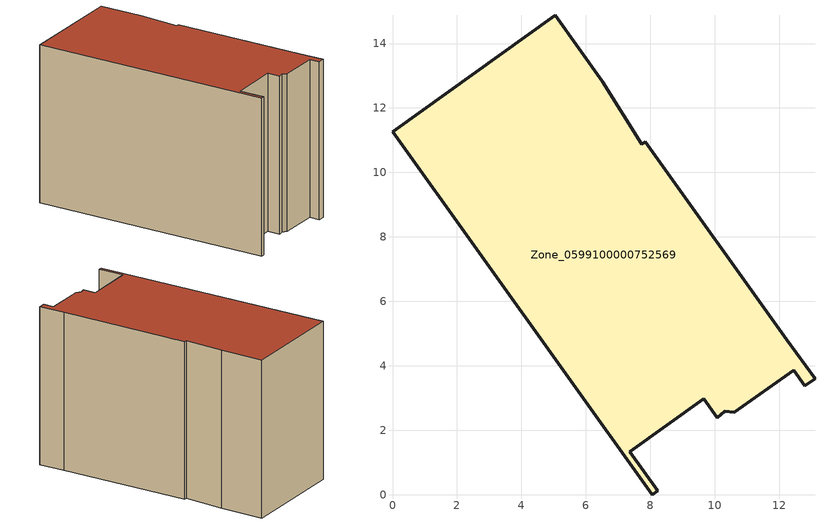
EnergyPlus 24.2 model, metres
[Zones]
Zone_0599100000752569
 floor ground (C_G): 9.67,2.97 7.36,1.32 8.23,0.12 8.07,0 0,11.27 5.05,14.87 6.5,12.83 7.73,10.87 7.85,10.95 12.23,4.8 13.11,3.6 12.8,3.37 12.45,3.87 10.61,2.55 10.3,2.59 10.09,2.39 z0
 wall outside (C_F): 7.36,1.32 9.67,2.97 10.09,2.39 10.3,2.59 10.61,2.55 12.45,3.87 12.8,3.37 13.11,3.6 12.23,4.8 7.85,10.95 7.73,10.87 6.5,12.83 5.05,14.87 0,11.27 8.07,0 8.23,0.12 7.36,1.32 z0:9.11
 roof outside (C_R): 10.09,2.39 10.3,2.59 10.61,2.55 12.45,3.87 12.8,3.37 13.11,3.6 12.23,4.8 7.85,10.95 7.73,10.87 6.5,12.83 5.05,14.87 0,11.27 8.07,0 8.23,0.12 7.36,1.32 9.67,2.97 z9.11
[BUILDING]
Pand.0599100000752569: North Axis=0; Terrain=City; Loads Convergence Tolerance Value=0.04; Temperature Convergence Tolerance Value=0.4; Solar Distribution=FullExterior; Maximum Number of Warmup Days=25; Minimum Number of Warmup Days=1
[Site:Location]
Rotterdam.The.Hague.AP_ZH_NLD Design_Conditions: Latitude=51.96; Longitude=4.45; Time Zone=1; Elevation=-4.5
[SITE:GROUNDTEMPERATURE:BUILDINGSURFACE]
18, 18, 18, 18, 18, 18, 18, 18, 18, 18, 18, 18
[MATERIAL] Thermal Absorptance=0.9; Solar Absorptance=0.7; Visible Absorptance=0.7
Name | Roughness | Thickness | Conductivity | Density | Specific Heat
G.TC.2006-2014 | MediumSmooth | 0.15 | 0.06 | 540 | 1210
F.TC.2006-2014 | Rough | 0.3 | 0.12 | 1920 | 840
R.TC.2006-2014 | MediumRough | 0.2 | 0.08 | 1500 | 1000
[CONSTRUCTION]
C_G: G.TC.2006-2014
C_F: F.TC.2006-2014
C_R: R.TC.2006-2014
[ZONE]
Zone_0599100000752569: Type=1; Multiplier=1; Ceiling Height=Autocalculate; Volume=Autocalculate; Floor Area=autocalculate; Part of Total Floor Area=Yes
[ZONEINFILTRATION:DESIGNFLOWRATE]
Infil_Zone_0599100000752569: Zone or ZoneList or Space or SpaceList=Zone_0599100000752569; Schedule=AlwaysOn; Design Flow Rate Calculation Method=Flow/Area; Flow Rate per Floor Area=0.0015; Constant Term Coefficient=1; Temperature Term Coefficient=0; Velocity Term Coefficient=0; Velocity Squared Term Coefficient=0
[HVACTEMPLATE:ZONE:IDEALLOADSAIRSYSTEM]
Zone_0599100000752569: Maximum Heating Supply Air Temperature=50; Minimum Cooling Supply Air Temperature=13; Maximum Heating Supply Air Humidity Ratio=0.0156; Minimum Cooling Supply Air Humidity Ratio=0.0077; Heating Limit=NoLimit; Cooling Limit=NoLimit; Dehumidification Control Type=ConstantSensibleHeatRatio; Cooling Sensible Heat Ratio=0.7; Dehumidification Setpoint=60; Humidification Control Type=None; Humidification Setpoint=30; Outdoor Air Method=None; Outdoor Air Flow Rate per Person=0.00944; Outdoor Air Flow Rate per Zone Floor Area=0; Outdoor Air Flow Rate per Zone=0; Demand Controlled Ventilation Type=None; Outdoor Air Economizer Type=NoEconomizer; Heat Recovery Type=None; Sensible Heat Recovery Effectiveness=0.7; Latent Heat Recovery Effectiveness=0.65
[ZONECONTROL:THERMOSTAT]
ThermostatControl_Zone_0599100000752569: Zone or ZoneList=Zone_0599100000752569; Control Type Schedule=DualSetpointControlType; Control 1=Thermostat_Zone_0599100000752569; Temperature Difference Between Cutout And Setpoint=0
[THERMOSTATSETPOINT:DUALSETPOINT]
Thermostat_Zone_0599100000752569: Heating Setpoint Temperature Schedule=HeatingSetpoint_Zone_0599100000752569; Cooling Setpoint Temperature Schedule=CoolingSetpoint_Zone_0599100000752569
[SCHEDULE:COMPACT]
HeatingSetpoint_Zone_0599100000752569: Through: 12/31, For: AllDays, Until: 24:00, 21
CoolingSetpoint_Zone_0599100000752569: Through: 12/31, For: AllDays, Until: 24:00, 24
DualSetpointControlType: Through: 12/31, For: AllDays, Until: 24:00, 4
AlwaysOn: Through: 12/31, For: AllDays, Until: 24:00, 1
